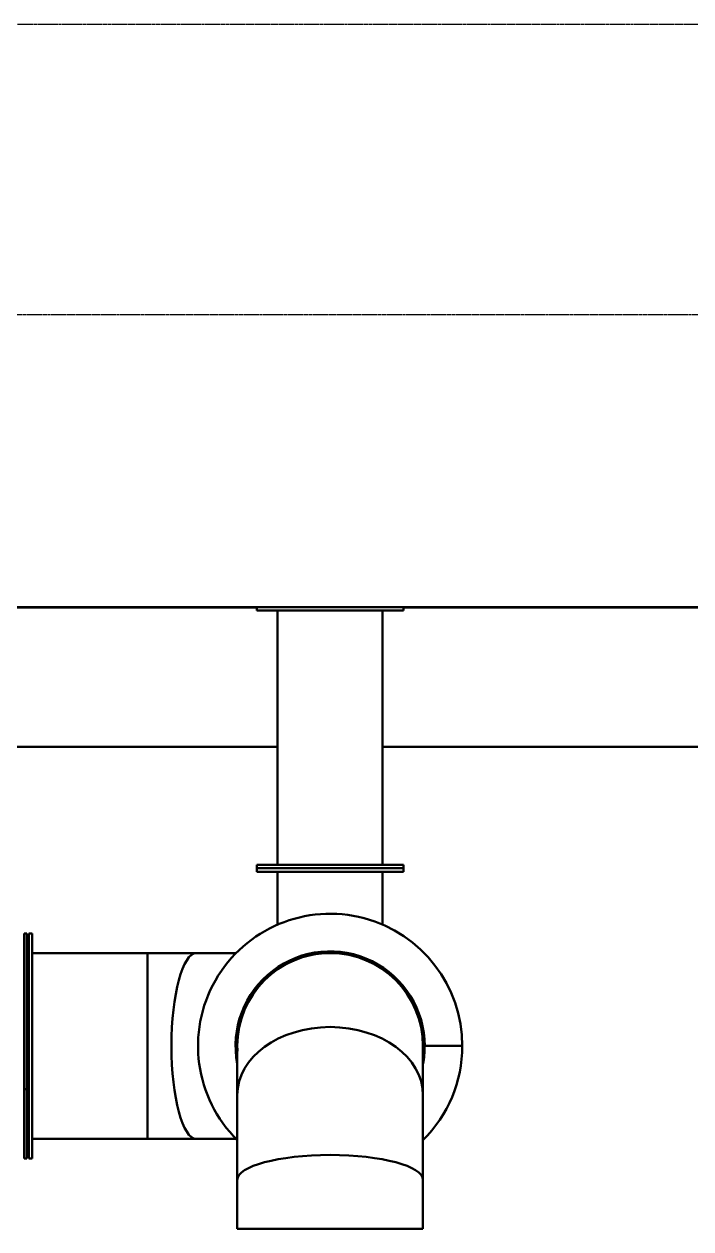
# Model space of a CAD drawing. Header units: metres. Extents: x 31500 to 1073645, y -1029792 to 61053.
# Drawn here: x 114128 to 115277, y -554635 to -552560 of the extents above; entities that cross this region are included whole.
import ezdxf

# ---------------------------------------------------------------- set-up
doc = ezdxf.new("R2010")
doc.units = ezdxf.units.M
doc.linetypes.add('CHAIN', pattern=[0.3543, 0.2362, -0.0295, 0.0591, -0.0295])
doc.layers.add('Osa(ISO)', color=6, linetype='Continuous', lineweight=25, true_color=0xff00ff)
doc.layers.add('Viditelné hrany(ISO)', color=7, linetype='Continuous', lineweight=50)

msp = doc.modelspace()

# ---------------------------------------------------------------- linework, layer by layer
at = {"layer": 'Osa(ISO)', "linetype": 'CHAIN', "ltscale": 23.990969}
for p, q in [((108585.5, -552559.9), (115725.5, -552559.9)), ((108651.5, -553059.9), (116930.1, -553059.9))]:
    msp.add_line(p, q, dxfattribs=at)
at = {"layer": 'Viditelné hrany(ISO)'}
for p, q in [((115359.5, -553563.9), (108951.5, -553563.9)), ((112429.5, -553564.9), (114529, -553564.9)), ((114529, -553563.9), (114529, -553569.9)), ((114782, -553563.9), (114782, -553569.9)), ((114782, -553564.9), (115360.5, -553564.9)), ((114782, -553569.9), (114529, -553569.9)), ((114565, -553569.9), (114565, -554007.9)), ((114746, -553569.9), (114746, -554007.9)), ((114015.5, -553804.9), (114565, -553804.9)), ((114746, -553804.9), (115600.5, -553804.9)), ((114782, -554007.9), (114529, -554007.9)), ((114529, -554007.9), (114529, -554013.9)), ((114782, -554013.9), (114529, -554013.9)), ((114529, -554013.9), (114529, -554019.9)), ((114782, -554013.9), (114529, -554013.9)), ((114782, -554019.9), (114529, -554019.9)), ((114565, -554019.9), (114565, -554110.9)), ((114746, -554019.9), (114746, -554110.9)), ((114782, -554007.9), (114782, -554013.9)), ((114782, -554013.9), (114782, -554019.9)), ((114127.9, -554126.3), (114127.9, -554394.2)), ((114132.5, -554126.3), (114127.9, -554126.3)), ((114132.5, -554126.3), (114132.5, -554394.2)), ((114135.9, -554128.2), (114132.5, -554128.2)), ((114135.9, -554126.3), (114135.9, -554513.9)), ((114141.6, -554126.3), (114135.9, -554126.3)), ((114141.6, -554126.3), (114141.6, -554513.9)), ((114141.6, -554159.9), (114340.5, -554159.9)), ((114340.5, -554479.9), (114340.5, -554159.9)), ((114424.9, -554159.9), (114340.5, -554159.9)), ((114340.5, -554159.9), (114340.5, -554479.9)), ((114493.4, -554159.9), (114424.9, -554159.9)), ((114565, -554187.7), (114565, -554188)), ((114746, -554187.7), (114746, -554188)), ((114495.5, -554404.3), (114495.5, -554319.9)), ((114815.5, -554404.3), (114815.5, -554319.9)), ((114818.5, -554319.9), (114815.7, -554319.9)), ((114815.7, -554319.9), (114818.5, -554319.9)), ((114883.2, -554320), (114818.5, -554319.9)), ((114818.5, -554319.9), (114883.2, -554319.9)), ((114132.5, -554394.2), (114127.9, -554394.2)), ((114127.9, -554394.3), (114127.9, -554394.2)), ((114132.5, -554394.3), (114127.9, -554394.3)), ((114127.9, -554394.3), (114127.9, -554513.9)), ((114132.5, -554394.3), (114132.5, -554394.2)), ((114132.5, -554394.3), (114132.5, -554513.9)), ((114495.5, -554550.5), (114495.5, -554404.3)), ((114815.5, -554550.5), (114815.5, -554404.3)), ((114141.6, -554479.9), (114340.5, -554479.9)), ((114424.9, -554479.9), (114340.5, -554479.9)), ((114493.4, -554479.9), (114424.9, -554479.9)), ((114132.5, -554513.9), (114127.9, -554513.9)), ((114135.9, -554512.1), (114132.5, -554512.1)), ((114141.6, -554513.9), (114135.9, -554513.9)), ((114495.5, -554634.9), (114495.5, -554550.5)), ((114815.5, -554634.9), (114815.5, -554550.5)), ((114495.5, -554634.9), (114815.5, -554634.9)), ((114495.5, -554634.9), (114815.5, -554634.9))]:
    msp.add_line(p, q, dxfattribs=at)
for radius, start, end in [(227.8, 0, 225.3703), (163, 0, 191.0096), (160.2, 0, 183.1954), (160, 0, 180), (160.2, 356.8046, 359.99), (163, 348.9904, 359.99), (227.8, 314.6297, 359.99)]:
    msp.add_arc((114655.5, -554319.9), radius, start, end, dxfattribs=at)
for centre, major_axis, ratio in [((114424.9, -554319.9), (0, -160), 0.267949), ((114655.5, -554404.3), (-160, 0), 0.732051), ((114655.5, -554550.5), (-160, 0), 0.267949)]:
    msp.add_ellipse(centre, major_axis=major_axis, ratio=ratio, start_param=3.141593, end_param=6.283185, dxfattribs=at)

doc.saveas('drawing.dxf')
